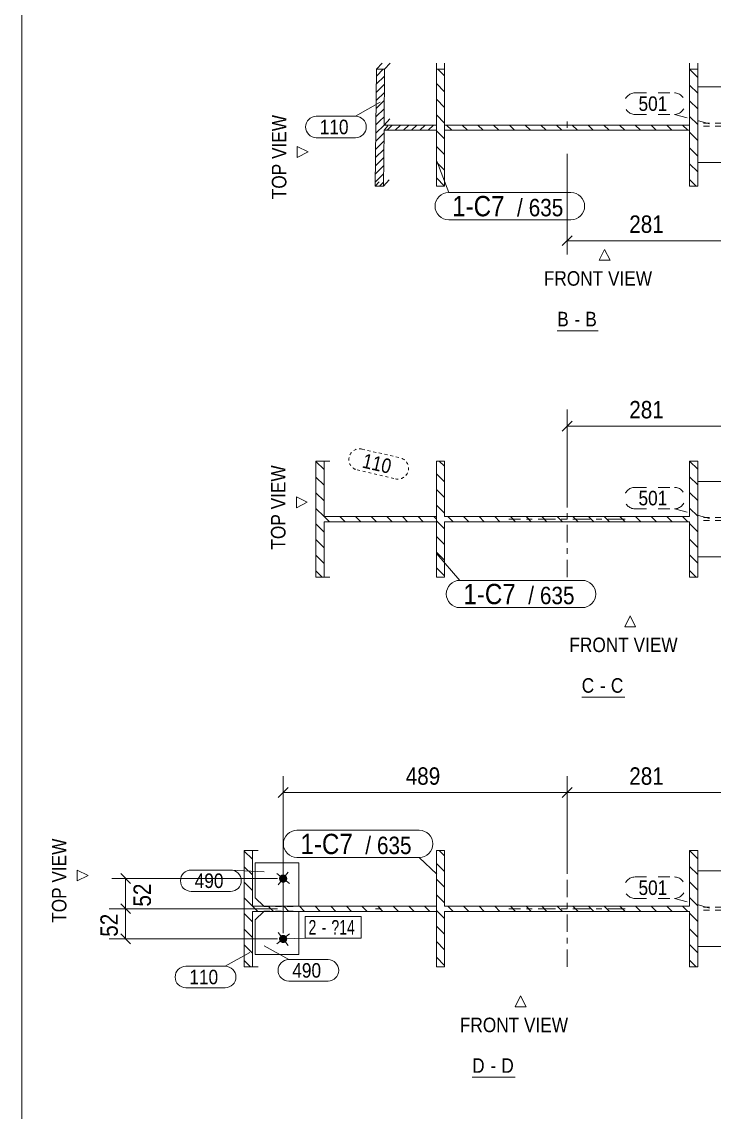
# Model space of a CAD drawing. Header units: millimetres. Extents: x 2 to 579, y 1 to 825.
# Drawn here: x 387.7 to 506.9, y 385.9 to 573.6 of the extents above; entities that cross this region are included whole.
import ezdxf

# ---------------------------------------------------------------- set-up
doc = ezdxf.new("R2010")
doc.units = ezdxf.units.MM
for name, pattern in [('XKITLINE00', [0]), ('XKITLINE01', [4, 1, -1, 1, -1]), ('XKITLINE02', [4, 2, -2]), ('XKITLINE03', [6, 3, -1, 1, -1]), ('XKITLINE04', [3, 0.5, -0.5, 0.5, -0.5, 0.5, -0.5])]:
    doc.linetypes.add(name, pattern=pattern)
for name, color, linetype, lineweight in [('Bolt', 3, 'Continuous', 0), ('BoltMark', 7, 'Continuous', 0), ('Dimensions', 7, 'Continuous', 0), ('OtherObjectType', 7, 'Continuous', 0), ('Part', 2, 'Continuous', 0), ('PartMark', 7, 'Continuous', 0)]:
    doc.layers.add(name, color=color, linetype=linetype, lineweight=lineweight)
doc.styles.add('ARIAL', font='ARIAL.TTF')
doc.styles.add('ARIAL_NARROW', font='ARIALN.TTF')

# ---------------------------------------------------------------- blocks, each defined once
blk = doc.blocks.new('*A1')
at = {"layer": 'Part', "color": 7, "linetype": 'XKITLINE00', "lineweight": 0}
for p, q in [((460.5, 497.08), (459.59, 497.99)), ((504.1, 496.59), (502.7, 497.99)), ((460.5, 494.39), (459.1, 495.79)), ((504.1, 493.89), (502.7, 495.29)), ((460.5, 491.69), (459.1, 493.09)), ((504.1, 491.2), (502.7, 492.6)), ((460.5, 489), (459.1, 490.4)), ((461.96, 487.54), (461.06, 488.44)), ((464.66, 487.54), (463.76, 488.44)), ((467.35, 487.54), (466.45, 488.44)), ((470.04, 487.54), (469.14, 488.44)), ((472.74, 487.54), (471.84, 488.44)), ((475.43, 487.54), (474.53, 488.44)), ((478.13, 487.54), (477.23, 488.44)), ((480.82, 487.54), (479.92, 488.44)), ((483.52, 487.54), (482.62, 488.44)), ((486.21, 487.54), (485.31, 488.44)), ((488.9, 487.54), (488, 488.44)), ((491.6, 487.54), (490.7, 488.44)), ((494.29, 487.54), (493.39, 488.44)), ((496.99, 487.54), (496.09, 488.44)), ((499.68, 487.54), (498.78, 488.44)), ((502.37, 487.54), (501.47, 488.44)), ((504.1, 488.5), (502.7, 489.9)), ((460.5, 486.3), (459.1, 487.7)), ((504.1, 485.81), (502.7, 487.21)), ((460.5, 483.61), (459.1, 485.01)), ((504.1, 483.12), (502.7, 484.52)), ((460.5, 480.92), (459.1, 482.32)), ((504.1, 480.42), (502.7, 481.82)), ((460.5, 478.22), (459.1, 479.62)), ((503.84, 477.99), (502.7, 479.13))]:
    blk.add_line(p, q, dxfattribs=at)
blk = doc.blocks.new('*A2')
at = {"layer": 'Part', "color": 7, "linetype": 'XKITLINE00', "lineweight": 0}
for p, q in [((439.78, 496.52), (438.37, 497.92)), ((439.78, 493.82), (438.37, 495.23)), ((439.78, 491.13), (438.37, 492.54)), ((439.78, 488.44), (438.37, 489.84)), ((440.68, 487.54), (439.78, 488.44)), ((443.37, 487.54), (442.47, 488.44)), ((446.07, 487.54), (445.17, 488.44)), ((448.76, 487.54), (447.86, 488.44)), ((451.46, 487.54), (450.56, 488.44)), ((454.15, 487.54), (453.25, 488.44)), ((456.84, 487.54), (455.94, 488.44)), ((459.1, 487.97), (458.64, 488.44)), ((438.43, 487.09), (438.37, 487.15)), ((439.78, 485.74), (438.43, 487.09)), ((439.78, 483.05), (438.37, 484.45)), ((439.78, 480.35), (438.37, 481.76)), ((439.45, 477.99), (438.37, 479.07))]:
    blk.add_line(p, q, dxfattribs=at)
blk = doc.blocks.new('*A5')
at = {"layer": 'Part', "color": 7, "linetype": 'XKITLINE00', "lineweight": 0}
for p, q in [((460.5, 564.31), (459.36, 565.46)), ((504.1, 564.06), (502.7, 565.46)), ((502.7, 565.46), (502.7, 565.46)), ((460.5, 561.6), (459.1, 563)), ((504.1, 561.35), (502.7, 562.75)), ((460.5, 558.9), (459.1, 560.3)), ((504.1, 558.64), (502.7, 560.04)), ((460.5, 556.19), (459.1, 557.59)), ((461.74, 554.95), (460.83, 555.85)), ((464.45, 554.95), (463.54, 555.85)), ((467.15, 554.95), (466.25, 555.85)), ((469.86, 554.95), (468.96, 555.85)), ((472.57, 554.95), (471.67, 555.85)), ((475.28, 554.95), (474.38, 555.85)), ((477.99, 554.95), (477.09, 555.85)), ((480.7, 554.95), (479.79, 555.85)), ((483.41, 554.95), (482.5, 555.85)), ((486.12, 554.95), (485.21, 555.85)), ((488.83, 554.95), (487.92, 555.85)), ((491.54, 554.95), (490.63, 555.85)), ((494.24, 554.95), (493.34, 555.85)), ((496.95, 554.95), (496.05, 555.85)), ((499.66, 554.95), (498.76, 555.85)), ((502.37, 554.95), (501.47, 555.85)), ((504.1, 555.93), (502.7, 557.33)), ((460.5, 553.48), (459.1, 554.88)), ((504.1, 553.22), (502.7, 554.62)), ((460.5, 550.77), (459.1, 552.17)), ((504.1, 550.51), (502.7, 551.91)), ((460.5, 548.06), (459.1, 549.46)), ((504.1, 547.8), (502.7, 549.2)), ((460.5, 545.35), (459.1, 546.75)), ((503.85, 545.35), (502.7, 546.49))]:
    blk.add_line(p, q, dxfattribs=at)
blk = doc.blocks.new('*A6')
at = {"layer": 'Part', "color": 7, "linetype": 'XKITLINE00', "lineweight": 0}
for p, q in [((449.95, 565.46), (448.77, 564.29)), ((450.17, 564.28), (448.75, 562.89)), ((450.16, 562.88), (448.74, 561.48)), ((450.13, 560.07), (448.71, 558.68)), ((450.14, 561.47), (448.72, 560.08)), ((450.12, 558.66), (448.7, 557.27)), ((450.09, 555.85), (448.67, 554.46)), ((449.39, 556.56), (448.68, 555.87)), ((448.7, 557.27), (448.7, 557.27)), ((450.1, 557.26), (449.39, 556.56)), ((450.09, 555.85), (450.09, 555.85)), ((451.51, 555.85), (450.78, 555.15)), ((452.93, 555.85), (452, 554.95)), ((454.34, 555.85), (453.42, 554.95)), ((455.76, 555.85), (454.84, 554.95)), ((457.18, 555.85), (456.26, 554.95)), ((458.6, 555.85), (457.68, 554.95)), ((450.07, 554.45), (448.65, 553.06)), ((450.78, 555.15), (450.58, 554.95)), ((450.06, 553.05), (448.64, 551.65)), ((450.03, 550.24), (448.61, 548.84)), ((450.05, 551.64), (448.63, 550.25)), ((450.02, 548.83), (448.6, 547.44)), ((450, 547.43), (448.58, 546.04)), ((449.99, 546.02), (449.3, 545.35))]:
    blk.add_line(p, q, dxfattribs=at)
blk = doc.blocks.new('*A9')
at = {"layer": 'Part', "color": 7, "linetype": 'XKITLINE00', "lineweight": 0}
for p, q in [((460.5, 429.98), (459.59, 430.89)), ((504.1, 429.49), (502.7, 430.89)), ((460.5, 427.29), (459.1, 428.69)), ((504.1, 426.79), (502.7, 428.19)), ((460.5, 424.59), (459.1, 425.99)), ((504.1, 424.1), (502.7, 425.5)), ((460.5, 421.9), (459.1, 423.3)), ((504.1, 421.41), (502.7, 422.81)), ((461.96, 420.44), (461.06, 421.34)), ((464.66, 420.44), (463.76, 421.34)), ((467.35, 420.44), (466.45, 421.34)), ((470.04, 420.44), (469.14, 421.34)), ((472.74, 420.44), (471.84, 421.34)), ((475.43, 420.44), (474.53, 421.34)), ((478.13, 420.44), (477.23, 421.34)), ((480.82, 420.44), (479.92, 421.34)), ((483.52, 420.44), (482.62, 421.34)), ((486.21, 420.44), (485.31, 421.34)), ((488.9, 420.44), (488, 421.34)), ((491.6, 420.44), (490.7, 421.34)), ((494.29, 420.44), (493.39, 421.34)), ((496.99, 420.44), (496.09, 421.34)), ((499.68, 420.44), (498.78, 421.34)), ((502.37, 420.44), (501.47, 421.34)), ((460.5, 419.21), (459.1, 420.61)), ((504.1, 418.71), (502.7, 420.11)), ((460.5, 416.51), (459.1, 417.91)), ((504.1, 416.02), (502.7, 417.42)), ((460.5, 413.82), (459.1, 415.22)), ((504.1, 413.32), (502.7, 414.72)), ((460.5, 411.12), (459.1, 412.52)), ((503.84, 410.89), (502.7, 412.03))]:
    blk.add_line(p, q, dxfattribs=at)
blk = doc.blocks.new('*A10')
at = {"layer": 'Part', "color": 7, "linetype": 'XKITLINE00', "lineweight": 0}
for p, q in [((427.43, 429.42), (426.03, 430.83)), ((427.43, 426.73), (426.03, 428.13)), ((427.43, 424.03), (426.03, 425.44)), ((427.43, 421.34), (426.03, 422.74)), ((428.33, 420.44), (427.43, 421.34)), ((431.03, 420.44), (430.13, 421.34)), ((433.72, 420.44), (432.82, 421.34)), ((436.42, 420.44), (435.52, 421.34)), ((439.11, 420.44), (438.21, 421.34)), ((441.8, 420.44), (440.9, 421.34)), ((444.5, 420.44), (443.6, 421.34)), ((447.19, 420.44), (446.29, 421.34)), ((449.89, 420.44), (448.99, 421.34)), ((452.58, 420.44), (451.68, 421.34)), ((455.27, 420.44), (454.37, 421.34)), ((457.97, 420.44), (457.07, 421.34)), ((426.09, 419.99), (426.03, 420.05)), ((427.43, 418.64), (426.09, 419.99)), ((427.43, 415.95), (426.03, 417.36)), ((427.43, 413.26), (426.03, 414.66)), ((427.11, 410.89), (426.03, 411.97))]:
    blk.add_line(p, q, dxfattribs=at)
blk = doc.blocks.new('*A76')
at = {"layer": 'Part', "color": 2, "linetype": 'XKITLINE00', "lineweight": 0}
for p, q in [((459.1, 477.99), (459.1, 497.99)), ((459.1, 497.99), (460.5, 497.99)), ((460.5, 497.99), (460.5, 488.44)), ((502.7, 497.99), (504.1, 497.99)), ((502.7, 488.44), (502.7, 497.99)), ((504.1, 497.99), (504.1, 477.99)), ((460.5, 488.44), (502.7, 488.44)), ((502.7, 487.54), (460.5, 487.54)), ((460.5, 487.54), (460.5, 477.99)), ((502.7, 477.99), (502.7, 487.54)), ((460.5, 477.99), (459.1, 477.99)), ((504.1, 477.99), (502.7, 477.99))]:
    blk.add_line(p, q, dxfattribs=at)
at = {"layer": 'Part', "color": 7, "linetype": 'XKITLINE03', "lineweight": 0}
for p, q in [((481.6, 477.99), (481.6, 497.99)), ((491.6, 487.99), (471.6, 487.99))]:
    blk.add_line(p, q, dxfattribs=at)
blk = doc.blocks.new('*A77')
at = {"layer": 'Part', "color": 7, "linetype": 'XKITLINE01', "lineweight": 0}
for p, q in [((514.1, 488.24), (504.1, 488.24)), ((504.1, 487.74), (504.1, 488.24)), ((514.1, 487.74), (504.1, 487.74)), ((514.1, 487.74), (514.1, 488.24))]:
    blk.add_line(p, q, dxfattribs=at)
blk = doc.blocks.new('*A78')
at = {"layer": 'Part', "color": 2, "linetype": 'XKITLINE00', "lineweight": 0}
for p, q in [((522.1, 494.49), (504.1, 494.49)), ((522.1, 481.49), (522.1, 494.49)), ((522.1, 481.49), (504.1, 481.49))]:
    blk.add_line(p, q, dxfattribs=at)
at = {"layer": 'Part', "color": 7, "linetype": 'XKITLINE01', "lineweight": 0}
for p, q in [((504.1, 481.49), (504.1, 494.49)), ((504.1, 494.49), (504.1, 481.49)), ((522.1, 494.49), (522.1, 481.49))]:
    blk.add_line(p, q, dxfattribs=at)
blk = doc.blocks.new('*A79')
at = {"layer": 'Part', "color": 2, "linetype": 'XKITLINE00', "lineweight": 0}
for p, q in [((438.37, 477.99), (438.37, 497.99)), ((438.37, 497.99), (440.74, 497.99)), ((439.78, 497.99), (439.78, 488.44)), ((439.78, 488.44), (459.1, 488.44)), ((459.1, 488.44), (459.1, 487.54)), ((459.1, 487.54), (439.78, 487.54)), ((439.78, 487.54), (439.78, 477.99)), ((440.74, 477.99), (438.37, 477.99))]:
    blk.add_line(p, q, dxfattribs=at)
blk = doc.blocks.new('*A86')
at = {"layer": 'Part', "color": 2, "linetype": 'XKITLINE00', "lineweight": 0}
for p, q in [((459.1, 565.46), (459.1, 566.53)), ((459.1, 545.35), (459.1, 565.46)), ((459.1, 565.46), (460.5, 565.46)), ((460.5, 565.46), (460.5, 566.53)), ((460.5, 565.46), (460.5, 555.85)), ((502.7, 565.46), (502.7, 566.53)), ((502.7, 565.46), (504.1, 565.46)), ((502.7, 555.85), (502.7, 565.46)), ((504.1, 565.46), (504.1, 566.53)), ((504.1, 565.46), (504.1, 545.35)), ((460.5, 555.85), (502.7, 555.85)), ((502.7, 554.95), (460.5, 554.95)), ((460.5, 554.95), (460.5, 545.35)), ((502.7, 545.35), (502.7, 554.95)), ((460.5, 545.35), (459.1, 545.35)), ((504.1, 545.35), (502.7, 545.35))]:
    blk.add_line(p, q, dxfattribs=at)
at = {"layer": 'Part', "color": 7, "linetype": 'XKITLINE01', "lineweight": 0}
for p, q in [((460.5, 555.85), (460.5, 556.92)), ((460.5, 554.95), (460.5, 556.02)), ((502.7, 555.85), (502.7, 556.92)), ((502.7, 554.95), (502.7, 556.02)), ((459.1, 545.35), (459.1, 546.41)), ((460.5, 545.35), (460.5, 546.41)), ((502.7, 545.35), (502.7, 546.41)), ((504.1, 545.35), (504.1, 546.41))]:
    blk.add_line(p, q, dxfattribs=at)
at = {"layer": 'Part', "color": 7, "linetype": 'XKITLINE03', "lineweight": 0}
blk.add_line((481.6, 556.47), (481.6, 555.4), dxfattribs=at)
blk = doc.blocks.new('*A87')
at = {"layer": 'Part', "color": 2, "linetype": 'XKITLINE00', "lineweight": 0}
for p, q in [((448.58, 545.35), (448.78, 565.46)), ((448.78, 565.46), (449.74, 566.53)), ((448.78, 565.46), (450.18, 565.46)), ((450.18, 565.46), (450.09, 555.85)), ((450.18, 565.46), (451.15, 566.53)), ((450.09, 555.85), (451.06, 556.92)), ((450.09, 555.85), (459.1, 555.85)), ((459.1, 555.85), (459.1, 554.95)), ((450.08, 554.95), (449.98, 545.35)), ((459.1, 554.95), (450.08, 554.95)), ((449.98, 545.35), (448.58, 545.35)), ((449.98, 545.35), (450.95, 546.41))]:
    blk.add_line(p, q, dxfattribs=at)
at = {"layer": 'Part', "color": 7, "linetype": 'XKITLINE01', "lineweight": 0}
for p, q in [((450.08, 554.95), (451.05, 556.02)), ((459.1, 555.85), (459.1, 556.92)), ((459.1, 554.95), (459.1, 556.02)), ((448.58, 545.35), (449.54, 546.41))]:
    blk.add_line(p, q, dxfattribs=at)
blk = doc.blocks.new('*A88')
at = {"layer": 'Part', "color": 7, "linetype": 'XKITLINE01', "lineweight": 0}
for p, q in [((514.1, 556.17), (504.1, 556.17)), ((504.1, 555.67), (504.1, 556.17)), ((514.1, 555.67), (514.1, 556.17)), ((514.1, 555.67), (504.1, 555.67))]:
    blk.add_line(p, q, dxfattribs=at)
blk = doc.blocks.new('*A89')
at = {"layer": 'Part', "color": 2, "linetype": 'XKITLINE00', "lineweight": 0}
for p, q in [((522.1, 562.42), (504.1, 562.42)), ((522.1, 549.42), (522.1, 562.42)), ((522.1, 549.42), (504.1, 549.42))]:
    blk.add_line(p, q, dxfattribs=at)
at = {"layer": 'Part', "color": 7, "linetype": 'XKITLINE01', "lineweight": 0}
blk.add_line((504.1, 549.42), (504.1, 562.42), dxfattribs=at)
blk = doc.blocks.new('*A106')
at = {"layer": 'Bolt'}
blk.add_hatch(color=3, dxfattribs=at).paths.add_polyline_path([(432.18, 426.54), (432.21, 426.57), (432.23, 426.59), (432.26, 426.62), (432.28, 426.64), (432.31, 426.66), (432.34, 426.68), (432.37, 426.7), (432.4, 426.71), (432.43, 426.73), (432.46, 426.74), (432.49, 426.75), (432.53, 426.76), (432.56, 426.77), (432.59, 426.78), (432.63, 426.78), (432.66, 426.79), (432.7, 426.79), (432.73, 426.79), (432.77, 426.79), (432.8, 426.78), (432.83, 426.78), (432.87, 426.77), (432.9, 426.76), (432.93, 426.75), (432.97, 426.74), (433, 426.73), (433.03, 426.71), (433.06, 426.7), (433.09, 426.68), (433.12, 426.66), (433.15, 426.64), (433.17, 426.62), (433.2, 426.6), (433.22, 426.57), (433.24, 426.55), (433.27, 426.52), (433.29, 426.49), (433.31, 426.46), (433.32, 426.43), (433.34, 426.4), (433.35, 426.37), (433.37, 426.34), (433.38, 426.31), (433.39, 426.28), (433.4, 426.24), (433.4, 426.21), (433.41, 426.17), (433.41, 426.14), (433.42, 426.11), (433.42, 426.07), (433.41, 426.04), (433.41, 426), (433.41, 425.97), (433.4, 425.94), (433.39, 425.9), (433.38, 425.87), (433.37, 425.84), (433.36, 425.8), (433.34, 425.77), (433.33, 425.74), (433.31, 425.71), (433.29, 425.69), (433.27, 425.66), (433.25, 425.63), (433.22, 425.61), (433.2, 425.58), (433.17, 425.56), (433.15, 425.54), (433.12, 425.52), (433.09, 425.5), (433.06, 425.48), (433.03, 425.46), (433, 425.45), (432.97, 425.43), (432.94, 425.42), (432.9, 425.41), (432.87, 425.4), (432.84, 425.4), (432.8, 425.39), (432.77, 425.39), (432.73, 425.39), (432.7, 425.39), (432.67, 425.39), (432.63, 425.39), (432.6, 425.4), (432.56, 425.4), (432.53, 425.41), (432.5, 425.42), (432.46, 425.43), (432.43, 425.45), (432.4, 425.46), (432.37, 425.48), (432.34, 425.5), (432.31, 425.51), (432.29, 425.53), (432.26, 425.56), (432.23, 425.58), (432.21, 425.6), (432.19, 425.63), (432.16, 425.66), (432.14, 425.68), (432.12, 425.71), (432.11, 425.74), (432.09, 425.77), (432.08, 425.8), (432.06, 425.83), (432.05, 425.87), (432.04, 425.9), (432.03, 425.93), (432.03, 425.97), (432.02, 426), (432.02, 426.03), (432.02, 426.07), (432.02, 426.1), (432.02, 426.14), (432.02, 426.17), (432.03, 426.21), (432.03, 426.24), (432.04, 426.27), (432.05, 426.31), (432.06, 426.34), (432.08, 426.37), (432.09, 426.4), (432.11, 426.43), (432.12, 426.46), (432.14, 426.49), (432.16, 426.52)], flags=17)
at = {"layer": 'Bolt', "color": 3, "linetype": 'XKITLINE00', "lineweight": 0}
for p, q in [((431.61, 426.95), (433.82, 425.23)), ((431.86, 424.98), (433.57, 427.19))]:
    blk.add_line(p, q, dxfattribs=at)
blk = doc.blocks.new('*A107')
at = {"layer": 'Bolt'}
blk.add_hatch(color=3, dxfattribs=at).paths.add_polyline_path([(433.29, 416.09), (433.31, 416.06), (433.33, 416.03), (433.34, 416), (433.36, 415.97), (433.37, 415.94), (433.38, 415.91), (433.39, 415.87), (433.4, 415.84), (433.41, 415.81), (433.41, 415.77), (433.41, 415.74), (433.42, 415.7), (433.42, 415.67), (433.41, 415.63), (433.41, 415.6), (433.4, 415.57), (433.4, 415.53), (433.39, 415.5), (433.38, 415.47), (433.37, 415.43), (433.35, 415.4), (433.34, 415.37), (433.32, 415.34), (433.31, 415.31), (433.29, 415.28), (433.27, 415.26), (433.24, 415.23), (433.22, 415.2), (433.2, 415.18), (433.17, 415.16), (433.15, 415.13), (433.12, 415.11), (433.09, 415.1), (433.06, 415.08), (433.03, 415.06), (433, 415.05), (432.97, 415.03), (432.93, 415.02), (432.9, 415.01), (432.87, 415), (432.83, 415), (432.8, 414.99), (432.77, 414.99), (432.73, 414.99), (432.7, 414.99), (432.66, 414.99), (432.63, 414.99), (432.59, 415), (432.56, 415), (432.53, 415.01), (432.49, 415.02), (432.46, 415.03), (432.43, 415.05), (432.4, 415.06), (432.37, 415.08), (432.34, 415.1), (432.31, 415.12), (432.28, 415.14), (432.26, 415.16), (432.23, 415.18), (432.21, 415.21), (432.18, 415.23), (432.16, 415.26), (432.14, 415.29), (432.12, 415.31), (432.11, 415.34), (432.09, 415.37), (432.08, 415.4), (432.06, 415.44), (432.05, 415.47), (432.04, 415.5), (432.03, 415.54), (432.03, 415.57), (432.02, 415.6), (432.02, 415.64), (432.02, 415.67), (432.02, 415.71), (432.02, 415.74), (432.02, 415.77), (432.03, 415.81), (432.03, 415.84), (432.04, 415.88), (432.05, 415.91), (432.06, 415.94), (432.08, 415.97), (432.09, 416), (432.11, 416.03), (432.12, 416.06), (432.14, 416.09), (432.16, 416.12), (432.19, 416.15), (432.21, 416.17), (432.23, 416.2), (432.26, 416.22), (432.29, 416.24), (432.31, 416.26), (432.34, 416.28), (432.37, 416.3), (432.4, 416.31), (432.43, 416.33), (432.46, 416.34), (432.5, 416.35), (432.53, 416.36), (432.56, 416.37), (432.6, 416.38), (432.63, 416.38), (432.67, 416.39), (432.7, 416.39), (432.73, 416.39), (432.77, 416.39), (432.8, 416.38), (432.84, 416.38), (432.87, 416.37), (432.9, 416.36), (432.94, 416.35), (432.97, 416.34), (433, 416.33), (433.03, 416.31), (433.06, 416.3), (433.09, 416.28), (433.12, 416.26), (433.15, 416.24), (433.17, 416.22), (433.2, 416.19), (433.22, 416.17), (433.25, 416.14), (433.27, 416.12)], flags=17)
at = {"layer": 'Bolt', "color": 3, "linetype": 'XKITLINE00', "lineweight": 0}
for p, q in [((433.82, 416.55), (431.61, 414.83)), ((431.86, 416.79), (433.57, 414.58))]:
    blk.add_line(p, q, dxfattribs=at)
blk = doc.blocks.new('*A108')
at = {"layer": 'Part', "color": 2, "linetype": 'XKITLINE00', "lineweight": 0}
for p, q in [((459.1, 410.89), (459.1, 430.89)), ((459.1, 430.89), (460.5, 430.89)), ((460.5, 430.89), (460.5, 421.34)), ((502.7, 430.89), (504.1, 430.89)), ((502.7, 421.34), (502.7, 430.89)), ((504.1, 430.89), (504.1, 410.89)), ((460.5, 421.34), (502.7, 421.34)), ((502.7, 420.44), (460.5, 420.44)), ((460.5, 420.44), (460.5, 410.89)), ((502.7, 410.89), (502.7, 420.44)), ((460.5, 410.89), (459.1, 410.89)), ((504.1, 410.89), (502.7, 410.89))]:
    blk.add_line(p, q, dxfattribs=at)
at = {"layer": 'Part', "color": 7, "linetype": 'XKITLINE03', "lineweight": 0}
for p, q in [((481.6, 410.89), (481.6, 430.89)), ((491.6, 420.89), (471.6, 420.89))]:
    blk.add_line(p, q, dxfattribs=at)
blk = doc.blocks.new('*A109')
at = {"layer": 'Part', "color": 7, "linetype": 'XKITLINE01', "lineweight": 0}
for p, q in [((514.1, 421.14), (504.1, 421.14)), ((504.1, 420.64), (504.1, 421.14)), ((514.1, 420.64), (504.1, 420.64)), ((514.1, 420.64), (514.1, 421.14))]:
    blk.add_line(p, q, dxfattribs=at)
blk = doc.blocks.new('*A110')
at = {"layer": 'Part', "color": 2, "linetype": 'XKITLINE00', "lineweight": 0}
for p, q in [((522.1, 427.39), (504.1, 427.39)), ((522.1, 414.39), (522.1, 427.39)), ((522.1, 414.39), (504.1, 414.39))]:
    blk.add_line(p, q, dxfattribs=at)
at = {"layer": 'Part', "color": 7, "linetype": 'XKITLINE01', "lineweight": 0}
for p, q in [((504.1, 414.39), (504.1, 427.39)), ((504.1, 427.39), (504.1, 414.39)), ((522.1, 427.39), (522.1, 414.39))]:
    blk.add_line(p, q, dxfattribs=at)
blk = doc.blocks.new('*A111')
at = {"layer": 'Part', "color": 2, "linetype": 'XKITLINE00', "lineweight": 0}
for p, q in [((427.92, 428.79), (427.92, 422.79)), ((435.42, 428.79), (427.92, 428.79)), ((435.42, 421.34), (435.42, 428.79)), ((429.37, 421.34), (427.92, 422.79))]:
    blk.add_line(p, q, dxfattribs=at)
at = {"layer": 'Part', "color": 7, "linetype": 'XKITLINE01', "lineweight": 0}
for p, q in [((429.42, 421.29), (429.37, 421.34)), ((429.37, 421.34), (429.42, 421.29)), ((429.42, 421.29), (435.42, 421.29)), ((435.42, 421.29), (435.42, 421.34)), ((435.42, 421.29), (435.42, 421.34))]:
    blk.add_line(p, q, dxfattribs=at)
blk = doc.blocks.new('*A112')
at = {"layer": 'Part', "color": 2, "linetype": 'XKITLINE00', "lineweight": 0}
for p, q in [((427.92, 418.99), (429.37, 420.44)), ((427.92, 412.99), (427.92, 418.99)), ((435.42, 420.44), (435.42, 412.99)), ((435.42, 412.99), (427.92, 412.99))]:
    blk.add_line(p, q, dxfattribs=at)
at = {"layer": 'Part', "color": 7, "linetype": 'XKITLINE01', "lineweight": 0}
for p, q in [((429.42, 420.49), (429.37, 420.44)), ((429.37, 420.44), (429.42, 420.49)), ((429.42, 420.49), (435.42, 420.49)), ((435.42, 420.49), (435.42, 420.44)), ((435.42, 420.44), (435.42, 420.49))]:
    blk.add_line(p, q, dxfattribs=at)
blk = doc.blocks.new('*A113')
at = {"layer": 'Part', "color": 2, "linetype": 'XKITLINE00', "lineweight": 0}
for p, q in [((426.03, 410.89), (426.03, 430.89)), ((426.03, 430.89), (428.4, 430.89)), ((427.43, 430.89), (427.43, 421.34)), ((427.43, 421.34), (459.1, 421.34)), ((459.1, 421.34), (459.1, 420.44)), ((459.1, 420.44), (427.43, 420.44)), ((427.43, 420.44), (427.43, 410.89)), ((428.4, 410.89), (426.03, 410.89))]:
    blk.add_line(p, q, dxfattribs=at)
at = {"layer": 'Part', "color": 7, "linetype": 'XKITLINE03', "lineweight": 0}
blk.add_line((448.63, 420.89), (449.59, 420.89), dxfattribs=at)
blk = doc.blocks.new('*A148')
at = {"layer": 'Dimensions', "color": 7, "linetype": 'XKITLINE00', "lineweight": 0}
blk.add_line((387.72, 79.32), (387.72, 684.52), dxfattribs=at)
blk = doc.blocks.new('*A224')
at = {"layer": 'Dimensions', "color": 7, "linetype": 'XKITLINE00', "lineweight": 0}
for p, q in [((481.6, 492.99), (481.6, 506.84)), ((509.7, 492.99), (509.7, 506.84)), ((482.45, 504.83), (480.75, 503.14)), ((481.6, 503.99), (509.7, 503.99)), ((510.55, 504.83), (508.85, 503.14))]:
    blk.add_line(p, q, dxfattribs=at)
at = {"layer": 'Dimensions', "color": 3}
for p in [(481.6, 503.99), (509.7, 503.99)]:
    blk.add_point(p, dxfattribs=at)
at = {"layer": 'Dimensions', "color": 3, "style": 'ARIAL', "width": 0.85}
blk.add_text('281', height=3, dxfattribs=at).set_placement((492.31, 505.34))
blk = doc.blocks.new('*A230')
at = {"layer": 'PartMark', "color": 7, "linetype": 'XKITLINE04', "lineweight": 0}
for p, q in [((446.29, 500.05), (452.88, 498.53)), ((445.46, 496.45), (452.05, 494.93))]:
    blk.add_line(p, q, dxfattribs=at)
for centre, start, end in [((445.88, 498.25), 76.9746, 256.9746), ((452.46, 496.73), 256.9746, 76.9746)]:
    blk.add_arc(centre, 1.85, start, end, dxfattribs=at)
at = {"layer": 'PartMark', "color": 3, "style": 'ARIAL', "width": 0.85}
blk.add_text('110', height=2.5, rotation=-13.0233, dxfattribs=at).set_placement((446.18, 496.9))
blk = doc.blocks.new('*A232')
at = {"layer": 'PartMark', "color": 7, "linetype": 'XKITLINE02', "lineweight": 0}
for p, q in [((493.3, 493.46), (500.07, 493.46)), ((493.3, 489.76), (500.07, 489.76)), ((506.13, 488.11), (500.07, 489.76))]:
    blk.add_line(p, q, dxfattribs=at)
for centre, start, end in [((493.3, 491.61), 90, 270), ((500.07, 491.61), 270, 90)]:
    blk.add_arc(centre, 1.85, start, end, dxfattribs=at)
at = {"layer": 'PartMark', "color": 3, "style": 'ARIAL', "width": 0.85}
blk.add_text('501', height=2.5, dxfattribs=at).set_placement((493.9, 490.36))
blk = doc.blocks.new('*A233')
at = {"layer": 'PartMark', "color": 7, "linetype": 'XKITLINE00', "lineweight": 0}
for p, q in [((459.15, 482.02), (463.15, 477.44)), ((463.15, 477.44), (484.2, 477.44)), ((463.15, 472.74), (484.2, 472.74))]:
    blk.add_line(p, q, dxfattribs=at)
for centre, start, end in [((463.15, 475.09), 90, 270), ((484.2, 475.09), 270, 90)]:
    blk.add_arc(centre, 2.35, start, end, dxfattribs=at)
at = {"layer": 'PartMark', "color": 1, "style": 'ARIAL', "width": 0.85}
blk.add_text('1-C7', height=3.5, dxfattribs=at).set_placement((463.75, 473.34))
at = {"layer": 'PartMark', "color": 3, "style": 'ARIAL', "width": 0.85}
for s, p in [('/', (474.91, 473.34)), ('635', (476.93, 473.34))]:
    blk.add_text(s, height=3, dxfattribs=at).set_placement(p)
blk = doc.blocks.new('*A234')
at = {"layer": 'OtherObjectType', "color": 7, "linetype": 'XKITLINE00', "lineweight": 0}
for p, q in [((435, 489.95), (435, 491.82)), ((435, 491.82), (436.87, 490.89)), ((436.87, 490.89), (435, 489.95)), ((436.87, 490.89), (436.87, 490.89)), ((491.52, 469.46), (492.46, 471.34)), ((493.4, 469.46), (491.52, 469.46)), ((492.46, 471.34), (493.4, 469.46)), ((492.46, 471.34), (492.46, 471.34)), ((484.12, 457.34), (491.55, 457.34))]:
    blk.add_line(p, q, dxfattribs=at)
at = {"layer": 'OtherObjectType', "color": 7, "style": 'ARIAL', "width": 0.85}
blk.add_text('TOP VIEW', height=2.5, rotation=90, dxfattribs=at).set_placement((433.12, 482.74))
for s, p in [('FRONT VIEW', (482, 465.09)), ('C', (484.12, 458.09)), ('C', (489.14, 458.09)), ('-', (487.28, 458.09))]:
    blk.add_text(s, height=2.5, dxfattribs=at).set_placement(p)
blk = doc.blocks.new('*A246')
at = {"layer": 'Dimensions', "color": 7, "linetype": 'XKITLINE00', "lineweight": 0}
for p, q in [((481.6, 550.92), (481.6, 533.54)), ((509.7, 550.92), (509.7, 533.54)), ((482.45, 536.78), (480.75, 535.09)), ((481.6, 535.94), (509.7, 535.94)), ((510.55, 536.78), (508.85, 535.09))]:
    blk.add_line(p, q, dxfattribs=at)
at = {"layer": 'Dimensions', "color": 3}
for p in [(481.6, 535.94), (509.7, 535.94)]:
    blk.add_point(p, dxfattribs=at)
at = {"layer": 'Dimensions', "color": 3, "style": 'ARIAL', "width": 0.85}
blk.add_text('281', height=3, dxfattribs=at).set_placement((492.31, 537.29))
blk = doc.blocks.new('*A250')
at = {"layer": 'PartMark', "color": 7, "linetype": 'XKITLINE02', "lineweight": 0}
for p, q in [((493.3, 561.39), (500.07, 561.39)), ((493.3, 557.69), (500.07, 557.69)), ((506.13, 556.04), (500.07, 557.69))]:
    blk.add_line(p, q, dxfattribs=at)
for centre, start, end in [((493.3, 559.54), 90, 270), ((500.07, 559.54), 270, 90)]:
    blk.add_arc(centre, 1.85, start, end, dxfattribs=at)
at = {"layer": 'PartMark', "color": 3, "style": 'ARIAL', "width": 0.85}
blk.add_text('501', height=2.5, dxfattribs=at).set_placement((493.9, 558.29))
blk = doc.blocks.new('*A251')
at = {"layer": 'PartMark', "color": 7, "linetype": 'XKITLINE00', "lineweight": 0}
for p, q in [((449.42, 559.77), (445.18, 557.38)), ((438.42, 557.38), (445.18, 557.38)), ((438.42, 553.68), (445.18, 553.68))]:
    blk.add_line(p, q, dxfattribs=at)
for centre, start, end in [((438.42, 555.53), 90, 270), ((445.18, 555.53), 270, 90)]:
    blk.add_arc(centre, 1.85, start, end, dxfattribs=at)
at = {"layer": 'PartMark', "color": 3, "style": 'ARIAL', "width": 0.85}
blk.add_text('110', height=2.5, dxfattribs=at).set_placement((439.02, 554.28))
blk = doc.blocks.new('*A252')
at = {"layer": 'PartMark', "color": 7, "linetype": 'XKITLINE00', "lineweight": 0}
for p, q in [((459.15, 549.61), (461.22, 544.24)), ((461.22, 544.24), (482.27, 544.24)), ((461.22, 539.54), (482.27, 539.54))]:
    blk.add_line(p, q, dxfattribs=at)
for centre, start, end in [((461.22, 541.89), 90, 270), ((482.27, 541.89), 270, 90)]:
    blk.add_arc(centre, 2.35, start, end, dxfattribs=at)
at = {"layer": 'PartMark', "color": 1, "style": 'ARIAL', "width": 0.85}
blk.add_text('1-C7', height=3.5, dxfattribs=at).set_placement((461.82, 540.14))
at = {"layer": 'PartMark', "color": 3, "style": 'ARIAL', "width": 0.85}
for s, p in [('/', (472.98, 540.14)), ('635', (475, 540.14))]:
    blk.add_text(s, height=3, dxfattribs=at).set_placement(p)
blk = doc.blocks.new('*A253')
at = {"layer": 'OtherObjectType', "color": 7, "linetype": 'XKITLINE00', "lineweight": 0}
for p, q in [((435.14, 550.29), (435.14, 552.17)), ((435.14, 552.17), (437.02, 551.23)), ((437.02, 551.23), (435.14, 550.29)), ((437.02, 551.23), (437.02, 551.23)), ((487.12, 532.56), (488.06, 534.44)), ((488.06, 534.44), (489, 532.56)), ((488.06, 534.44), (488.06, 534.44)), ((489, 532.56), (487.12, 532.56)), ((479.91, 520.44), (486.96, 520.44))]:
    blk.add_line(p, q, dxfattribs=at)
at = {"layer": 'OtherObjectType', "color": 7, "style": 'ARIAL', "width": 0.85}
blk.add_text('TOP VIEW', height=2.5, rotation=90, dxfattribs=at).set_placement((433.27, 543.08))
for s, p in [('FRONT VIEW', (477.6, 528.19)), ('B', (479.91, 521.19)), ('-', (482.88, 521.19)), ('B', (484.74, 521.19))]:
    blk.add_text(s, height=2.5, dxfattribs=at).set_placement(p)
blk = doc.blocks.new('*A287')
at = {"layer": 'Dimensions', "color": 7, "linetype": 'XKITLINE00', "lineweight": 0}
for p, q in [((432.72, 416.69), (432.72, 443.74)), ((481.6, 427.09), (481.6, 443.74)), ((433.56, 441.74), (431.87, 440.04)), ((482.45, 441.74), (480.75, 440.04)), ((432.72, 440.89), (481.6, 440.89))]:
    blk.add_line(p, q, dxfattribs=at)
at = {"layer": 'Dimensions', "color": 3}
for p in [(432.72, 440.89), (481.6, 440.89)]:
    blk.add_point(p, dxfattribs=at)
at = {"layer": 'Dimensions', "color": 3, "style": 'ARIAL', "width": 0.85}
blk.add_text('489', height=3, dxfattribs=at).set_placement((453.82, 442.24))
blk = doc.blocks.new('*A288')
at = {"layer": 'Dimensions', "color": 7, "linetype": 'XKITLINE00', "lineweight": 0}
for p, q in [((481.6, 427.09), (481.6, 443.74)), ((509.7, 425.89), (509.7, 443.74)), ((482.45, 441.74), (480.75, 440.04)), ((510.55, 441.74), (508.85, 440.04)), ((481.6, 440.89), (509.7, 440.89))]:
    blk.add_line(p, q, dxfattribs=at)
at = {"layer": 'Dimensions', "color": 3}
for p in [(481.6, 440.89), (509.7, 440.89)]:
    blk.add_point(p, dxfattribs=at)
at = {"layer": 'Dimensions', "color": 3, "style": 'ARIAL', "width": 0.85}
blk.add_text('281', height=3, dxfattribs=at).set_placement((492.31, 442.24))
blk = doc.blocks.new('*A290')
at = {"layer": 'Dimensions', "color": 7, "linetype": 'XKITLINE00', "lineweight": 0}
for p, q in [((431.72, 420.89), (402.75, 420.89)), ((404.75, 421.74), (406.45, 420.04)), ((405.6, 415.69), (405.6, 420.89)), ((431.72, 415.69), (402.75, 415.69)), ((404.75, 416.54), (406.45, 414.84))]:
    blk.add_line(p, q, dxfattribs=at)
at = {"layer": 'Dimensions', "color": 3}
for p in [(405.6, 420.89), (405.6, 415.69)]:
    blk.add_point(p, dxfattribs=at)
at = {"layer": 'Dimensions', "color": 3, "style": 'ARIAL', "width": 0.85}
blk.add_text('52', height=3, rotation=90.0002, dxfattribs=at).set_placement((404.25, 416.06))
blk = doc.blocks.new('*A291')
at = {"layer": 'Dimensions', "color": 7, "linetype": 'XKITLINE00', "lineweight": 0}
for p, q in [((404.75, 426.94), (406.45, 425.24)), ((431.72, 426.09), (403.2, 426.09)), ((405.6, 420.89), (405.6, 426.09)), ((431.72, 420.89), (403.2, 420.89)), ((404.75, 421.74), (406.45, 420.04))]:
    blk.add_line(p, q, dxfattribs=at)
at = {"layer": 'Dimensions', "color": 3}
for p in [(405.6, 426.09), (405.6, 420.89)]:
    blk.add_point(p, dxfattribs=at)
at = {"layer": 'Dimensions', "color": 3, "style": 'ARIAL', "width": 0.85}
blk.add_text('52', height=3, rotation=90.0002, dxfattribs=at).set_placement((409.95, 421.26))
blk = doc.blocks.new('*A295')
at = {"layer": 'BoltMark', "color": 7, "linetype": 'XKITLINE00', "lineweight": 0}
for p, q in [((436.48, 419.54), (446.17, 419.54)), ((436.48, 415.84), (436.48, 419.54)), ((446.17, 415.84), (446.17, 419.54)), ((432.72, 415.69), (436.48, 415.84)), ((436.48, 415.84), (446.17, 415.84))]:
    blk.add_line(p, q, dxfattribs=at)
at = {"layer": 'BoltMark', "color": 3, "style": 'ARIAL_NARROW', "width": 0.85}
for s, p in [('2', (437.08, 416.44)), ('?14', (441.01, 416.44)), ('-', (439.35, 416.44))]:
    blk.add_text(s, height=2.5, dxfattribs=at).set_placement(p)
blk = doc.blocks.new('*A297')
at = {"layer": 'PartMark', "color": 7, "linetype": 'XKITLINE00', "lineweight": 0}
for p, q in [((426.97, 413.37), (422.73, 410.98)), ((415.97, 410.98), (422.73, 410.98)), ((415.97, 407.28), (422.73, 407.28))]:
    blk.add_line(p, q, dxfattribs=at)
for centre, start, end in [((415.97, 409.13), 90, 270), ((422.73, 409.13), 270, 90)]:
    blk.add_arc(centre, 1.85, start, end, dxfattribs=at)
at = {"layer": 'PartMark', "color": 3, "style": 'ARIAL', "width": 0.85}
blk.add_text('110', height=2.5, dxfattribs=at).set_placement((416.57, 407.88))
blk = doc.blocks.new('*A298')
at = {"layer": 'PartMark', "color": 7, "linetype": 'XKITLINE00', "lineweight": 0}
for p, q in [((429.44, 414.52), (433.69, 412.12)), ((433.69, 412.12), (440.45, 412.12)), ((433.69, 408.42), (440.45, 408.42))]:
    blk.add_line(p, q, dxfattribs=at)
for centre, start, end in [((433.69, 410.27), 90, 270), ((440.45, 410.27), 270, 90)]:
    blk.add_arc(centre, 1.85, start, end, dxfattribs=at)
at = {"layer": 'PartMark', "color": 3, "style": 'ARIAL', "width": 0.85}
blk.add_text('490', height=2.5, dxfattribs=at).set_placement((434.29, 409.02))
blk = doc.blocks.new('*A299')
at = {"layer": 'PartMark', "color": 7, "linetype": 'XKITLINE00', "lineweight": 0}
for p, q in [((416.89, 427.56), (423.65, 427.56)), ((429.44, 427.26), (423.65, 427.56)), ((416.89, 423.86), (423.65, 423.86))]:
    blk.add_line(p, q, dxfattribs=at)
for centre, start, end in [((416.89, 425.71), 90, 270), ((423.65, 425.71), 270, 90)]:
    blk.add_arc(centre, 1.85, start, end, dxfattribs=at)
at = {"layer": 'PartMark', "color": 3, "style": 'ARIAL', "width": 0.85}
blk.add_text('490', height=2.5, dxfattribs=at).set_placement((417.49, 424.46))
blk = doc.blocks.new('*A301')
at = {"layer": 'PartMark', "color": 7, "linetype": 'XKITLINE02', "lineweight": 0}
for p, q in [((493.3, 426.36), (500.07, 426.36)), ((493.3, 422.66), (500.07, 422.66)), ((506.13, 421.01), (500.07, 422.66))]:
    blk.add_line(p, q, dxfattribs=at)
for centre, start, end in [((493.3, 424.51), 90, 270), ((500.07, 424.51), 270, 90)]:
    blk.add_arc(centre, 1.85, start, end, dxfattribs=at)
at = {"layer": 'PartMark', "color": 3, "style": 'ARIAL', "width": 0.85}
blk.add_text('501', height=2.5, dxfattribs=at).set_placement((493.9, 423.26))
blk = doc.blocks.new('*A302')
at = {"layer": 'PartMark', "color": 7, "linetype": 'XKITLINE00', "lineweight": 0}
for p, q in [((435.1, 434.4), (456.15, 434.4)), ((435.1, 429.7), (456.15, 429.7)), ((459.15, 426.86), (456.15, 429.7))]:
    blk.add_line(p, q, dxfattribs=at)
for centre, start, end in [((435.1, 432.05), 90, 270), ((456.15, 432.05), 270, 90)]:
    blk.add_arc(centre, 2.35, start, end, dxfattribs=at)
at = {"layer": 'PartMark', "color": 1, "style": 'ARIAL', "width": 0.85}
blk.add_text('1-C7', height=3.5, dxfattribs=at).set_placement((435.7, 430.3))
at = {"layer": 'PartMark', "color": 3, "style": 'ARIAL', "width": 0.85}
for s, p in [('/', (446.86, 430.3)), ('635', (448.87, 430.3))]:
    blk.add_text(s, height=3, dxfattribs=at).set_placement(p)
blk = doc.blocks.new('*A303')
at = {"layer": 'OtherObjectType', "color": 7, "linetype": 'XKITLINE00', "lineweight": 0}
for p, q in [((397.27, 425.67), (397.27, 427.55)), ((399.15, 426.61), (397.27, 425.67)), ((397.27, 427.55), (399.15, 426.61)), ((399.15, 426.61), (399.15, 426.61)), ((472.66, 404), (473.6, 405.88)), ((473.6, 405.88), (474.54, 404)), ((473.6, 405.88), (473.6, 405.88)), ((474.54, 404), (472.66, 404)), ((465.26, 391.88), (472.69, 391.88))]:
    blk.add_line(p, q, dxfattribs=at)
at = {"layer": 'OtherObjectType', "color": 7, "style": 'ARIAL', "width": 0.85}
blk.add_text('TOP VIEW', height=2.5, rotation=90, dxfattribs=at).set_placement((395.4, 418.46))
for s, p in [('FRONT VIEW', (463.14, 399.63)), ('D', (465.26, 392.63)), ('D', (470.28, 392.63)), ('-', (468.42, 392.63))]:
    blk.add_text(s, height=2.5, dxfattribs=at).set_placement(p)

msp = doc.modelspace()

# ---------------------------------------------------------------- block references
at = {"lineweight": 0}
for name in ['*A148', '*A87', '*A6', '*A86', '*A5', '*A89', '*A251', '*A250', '*A88', '*A246', '*A252', '*A224', '*A230', '*A79', '*A2', '*A1', '*A76', '*A78', '*A232', '*A77', '*A233', '*A287', '*A288', '*A302', '*A113', '*A10', '*A9', '*A108', '*A111', '*A291', '*A299', '*A106', '*A301', '*A110', '*A290', '*A109', '*A112', '*A295', '*A107', '*A297', '*A298']:
    msp.add_blockref(name, (0, 0), dxfattribs=at)
at = {"layer": 'OtherObjectType', "lineweight": 0}
for name in ['*A253', '*A234', '*A303']:
    msp.add_blockref(name, (0, 0), dxfattribs=at)

doc.saveas('drawing.dxf')
